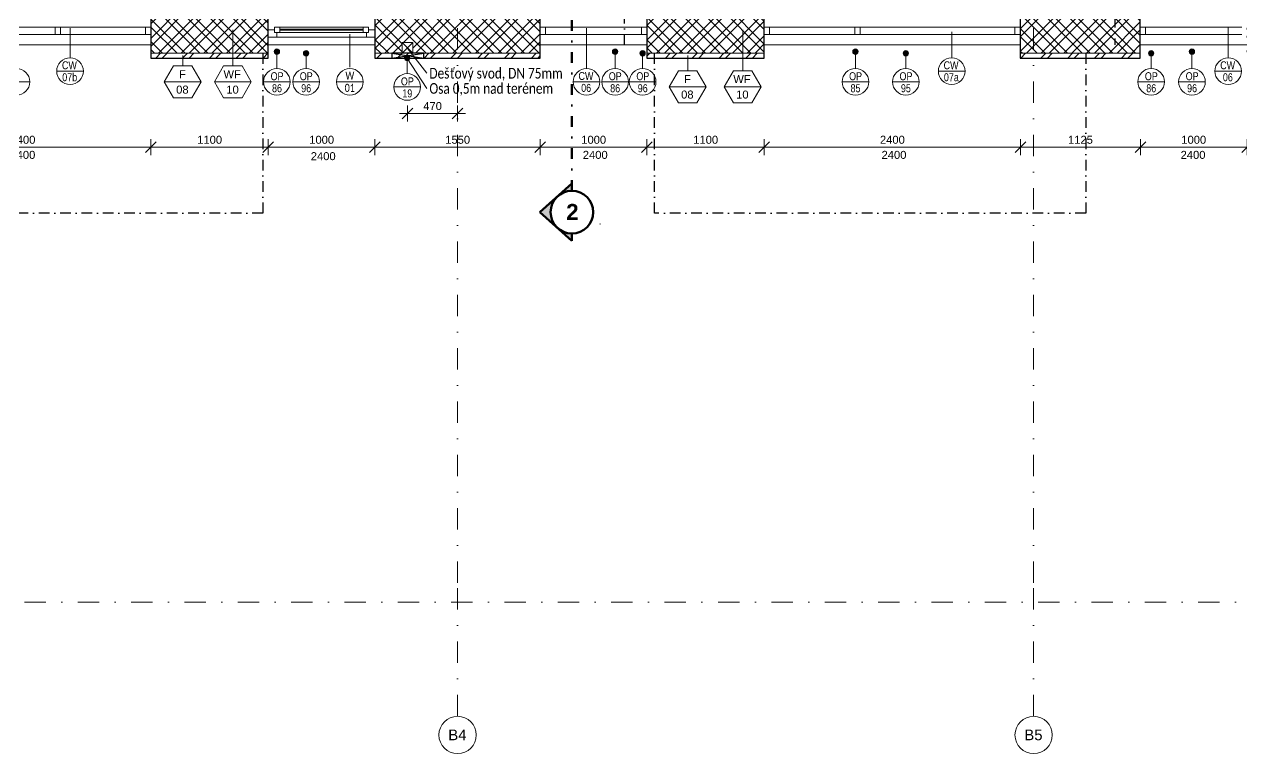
# Model space of a CAD drawing. Header units: millimetres. Extents: x -8633 to 38101, y -2985 to 57546.
# Drawn here: x 3109 to 14521, y 37046 to 43884 of the extents above; entities that cross this region are included whole.
import ezdxf

# ---------------------------------------------------------------- set-up
doc = ezdxf.new("R2010")
doc.units = ezdxf.units.MM
for name, pattern in [('HA_DashDot_10mm-S3mm', [500, 200, -150, 0, -150]), ('HA_DashDot_4mm-S1mm', [200, 100, -50, 0, -50]), ('HA_DashDot_6mm-S2mm', [300, 100, -100, 0, -100])]:
    doc.linetypes.add(name, pattern=pattern)
for name, color, linetype, lineweight in [('A-____-____-DIMS', 9, 'Continuous', 5), ('A-____-____-DIMS-50', 9, 'Continuous', 5), ('A-DETL-____-OTLN', 9, 'Continuous', 25), ('A-FLOR-____-OTLN', 9, 'Continuous', 9), ('A-FLOR-____-OVHD', 9, 'HA_DashDot_4mm-S1mm', 25), ('A-GENM-____-IDEN', 9, 'Continuous', 9), ('A-GLAZ-____-IDEN', 9, 'Continuous', 9), ('A-GLAZ-____-MCUT', 9, 'Continuous', 5), ('A-GLAZ-____-OTLN', 9, 'Continuous', 5), ('A-GLAZ-CURT-MCUT', 9, 'Continuous', 5), ('A-GLAZ-CURT-OTLN', 9, 'Continuous', 5), ('A-GLAZ-CWMG-MCUT', 9, 'Continuous', 5), ('A-GLAZ-CWMG-OTLN', 9, 'Continuous', 5), ('A-WALL-____-IDEN', 9, 'Continuous', 9), ('A-WALL-____-MCUT', 9, 'Continuous', 25), ('A-WALL-____-PATT', 9, 'Continuous', 25), ('G-____-____-SYMB', 9, 'HA_DashDot_4mm-S1mm', 9), ('G-____-____-TEXT', 9, 'Continuous', 5), ('M-HVAC-DUCT-OTLN', 9, 'Continuous', 9), ('S-GRID-____-IDEN', 9, 'Continuous', 9), ('S-GRID-____-OTLN', 9, 'Continuous', 5)]:
    doc.layers.add(name, color=color, linetype=linetype, lineweight=lineweight)
doc.styles.add('Arial', font='arial.ttf', dxfattribs={"height": 100})
doc.styles.add('Arial_1', font='arial.ttf', dxfattribs={"height": 75})
doc.styles.add('Arial_2', font='arial.ttf', dxfattribs={"width": 0.8, "height": 75})
doc.styles.add('Arial_3', font='arial.ttf', dxfattribs={"height": 50})
doc.styles.add('Arial_B_1', font='arialbd.ttf', dxfattribs={"height": 150})
doc.styles.add('Calibri', font='calibri.ttf', dxfattribs={"width": 0.8, "height": 75})
doc.styles.add('Calibri_1', font='calibri.ttf', dxfattribs={"width": 0.8, "height": 100})
doc.dimstyles.new('Inner_Dimensions', dxfattribs={"dimscale": 304.8, "dimtxt": 76.519455, "dimasz": 0.328084, "dimexe": 0.246063, "dimexo": 0.0625, "dimgap": 0.032808, "dimtad": 1, "dimdec": 0, "dimzin": 0, "dimdsep": 46, "dimtxsty": 'Arial_1', "dimblk1": 'OBLIQUE', "dimblk2": 'OBLIQUE', "dimsah": 1, "dimcen": 0.09, "dimdle": 0.246063, "dimazin": 0, "dimtfac": 1, "dimtdec": 4, "dimtix": 1, "dimtmove": 0, "dimatfit": 3, "dimfxl": 0.246063, "dimfxlon": 1, "dimtvp": 1, "dimtolj": 1, "dimtzin": 0, "dimlwd": 9, "dimlwe": 9, "dimarcsym": 2})

# ---------------------------------------------------------------- blocks, each defined once
blk = doc.blocks.new('HA_WD_SinglePanel - 1000x2400-1670805-DPS_1NP - B')
at = {"layer": 'A-GLAZ-____-MCUT'}
for p, q in [((-420, 70), (-500, 70)), ((-500, 0), (-440, 0)), ((-440, -25), (-440, 25)), ((-440, 25), (-390, 25)), ((-420, 25), (-420, 70)), ((-390, 25), (-390, -25)), ((390, 5), (-390, 5)), ((390, -25), (390, 25)), ((390, 25), (440, 25)), ((500, 70), (420, 70)), ((420, 70), (420, 25)), ((440, 25), (440, -25)), ((440, 0), (500, 0)), ((-390, -25), (-440, -25)), ((390, -5), (-390, -5)), ((440, -25), (390, -25))]:
    blk.add_line(p, q, dxfattribs=at)
at = {"layer": 'A-GLAZ-____-OTLN'}
for p, q in [((440, 25), (-440, 25)), ((-440, -25), (-440, 25)), ((420, 70), (-420, 70)), ((390, 25), (-390, 25)), ((440, 25), (440, -25)), ((-440, -25), (440, -25)), ((390, -25), (-390, -25))]:
    blk.add_line(p, q, dxfattribs=at)
blk = doc.blocks.new('Obdélníková příčel - 50x70mm EXT-1516296-DPS_1NP - B')
at = {"layer": 'A-GLAZ-CWMG-MCUT'}
for p, q in [((-50, 0), (0, 0)), ((-50, -70), (-50, 0)), ((0, 0), (0, -70)), ((0, -70), (-50, -70))]:
    blk.add_line(p, q, dxfattribs=at)
blk = doc.blocks.new('Obdélníková příčel - 50x70mm EXT-1516068-DPS_1NP - B')
at = {"layer": 'A-GLAZ-CWMG-OTLN'}
for p, q in [((-5929, 43858), (-5029, 43858)), ((-5929, 43788), (-5029, 43788))]:
    blk.add_line(p, q, dxfattribs=at)
blk = doc.blocks.new('Obdélníková příčel - 50x70mm EXT-1516295-DPS_1NP - B')
at = {"layer": 'A-GLAZ-CWMG-MCUT'}
for p, q in [((-25, 0), (25, 0)), ((-25, -70), (-25, 0)), ((25, 0), (25, -70)), ((25, -70), (-25, -70))]:
    blk.add_line(p, q, dxfattribs=at)
blk = doc.blocks.new('Systémový panel - Sklo-1518815-DPS_1NP - B')
at = {"layer": 'A-GLAZ-CURT-MCUT'}
for p, q in [((727, 0), (-727, 0)), ((-727, 0), (-727, -70)), ((727, -70), (727, 0)), ((-727, -70), (727, -70))]:
    blk.add_line(p, q, dxfattribs=at)
blk = doc.blocks.new('Obdélníková příčel - 50x70mm EXT-1518045-DPS_1NP - B')
at = {"layer": 'A-GLAZ-CWMG-MCUT'}
for p, q in [((-50, 70), (0, 70)), ((-50, 0), (-50, 70)), ((0, 0), (-50, 0)), ((0, 70), (0, 0))]:
    blk.add_line(p, q, dxfattribs=at)
blk = doc.blocks.new('Obdélníková příčel - 50x70mm EXT-1944707-DPS_1NP - B')
at = {"layer": 'A-GLAZ-CWMG-OTLN'}
for p, q in [((4246, 43858), (3450, 43858)), ((4246, 43788), (3450, 43788))]:
    blk.add_line(p, q, dxfattribs=at)
blk = doc.blocks.new('Obdélníková příčel - 50x70mm EXT-1518048-DPS_1NP - B')
at = {"layer": 'A-GLAZ-CWMG-MCUT'}
for p, q in [((-25, 70), (25, 70)), ((-25, 0), (-25, 70)), ((25, 0), (-25, 0)), ((25, 70), (25, 0))]:
    blk.add_line(p, q, dxfattribs=at)
blk = doc.blocks.new('Systémový panel - Sklo-1518049-DPS_1NP - B')
at = {"layer": 'A-GLAZ-CURT-MCUT'}
for p, q in [((725, 70), (-725, 70)), ((-725, 70), (-725, 0)), ((-725, 0), (725, 0)), ((725, 0), (725, 70))]:
    blk.add_line(p, q, dxfattribs=at)
blk = doc.blocks.new('Obdélníková příčel - 50x70mm EXT-1518050-DPS_1NP - B')
at = {"layer": 'A-GLAZ-CWMG-MCUT'}
for p, q in [((0, 0), (-50, 0)), ((-50, 0), (-50, -70)), ((0, -70), (0, 0)), ((-50, -70), (0, -70))]:
    blk.add_line(p, q, dxfattribs=at)
blk = doc.blocks.new('Obdélníková příčel - 50x70mm EXT-1944710-DPS_1NP - B')
at = {"layer": 'A-GLAZ-CWMG-OTLN'}
for p, q in [((-2454, 43858), (-1654, 43858)), ((-2454, 43788), (-1654, 43788))]:
    blk.add_line(p, q, dxfattribs=at)
blk = doc.blocks.new('Grid - Radius 3_5mm-353793-DPS_1NP - B')
at = {"layer": 'S-GRID-____-IDEN'}
blk.add_circle((0, 0), 3.5, dxfattribs=at)
blk = doc.blocks.new('DIMBLOCK44-DPS_1NP - B')
at = {"layer": 'A-____-____-DIMS-50', "lineweight": 9}
for p, q in [((1896, 42807), (1896, 42657)), ((1896, 42732), (1896, 42807)), ((4296, 42807), (4296, 42657)), ((4296, 42732), (4296, 42807)), ((1896, 42732), (1846, 42682)), ((1896, 42732), (1946, 42782)), ((1896, 42732), (4296, 42732)), ((4296, 42732), (4246, 42682)), ((4296, 42732), (4346, 42782))]:
    blk.add_line(p, q, dxfattribs=at)
at = {"layer": 'A-____-____-DIMS-50', "color": 0, "lineweight": 9, "insert": (2980, 42839), "char_height": 75, "width": 276.88, "attachment_point": 1, "line_spacing_factor": 0.941778, "style": 'Arial_1'}
blk.add_mtext('2400', dxfattribs=at)
blk = doc.blocks.new('_Oblique')
at = {"color": 0, "linetype": 'ByBlock', "lineweight": -2}
blk.add_line((-0.5, -0.5), (0.5, 0.5), dxfattribs=at)
blk = doc.blocks.new('DIMBLOCK45-DPS_1NP - B')
at = {"layer": 'A-____-____-DIMS-50', "lineweight": 9}
for p, q in [((4296, 42807), (4296, 42657)), ((4296, 42732), (4296, 42807)), ((5396, 42807), (5396, 42657)), ((5396, 42732), (5396, 42807)), ((4296, 42732), (4246, 42682)), ((4296, 42732), (4346, 42782)), ((4296, 42732), (5396, 42732)), ((5396, 42732), (5346, 42682)), ((5396, 42732), (5446, 42782))]:
    blk.add_line(p, q, dxfattribs=at)
at = {"layer": 'A-____-____-DIMS-50', "color": 0, "lineweight": 9, "insert": (4730, 42839), "char_height": 75, "width": 276.88, "attachment_point": 1, "line_spacing_factor": 0.941778, "style": 'Arial_1'}
blk.add_mtext('1100', dxfattribs=at)
blk = doc.blocks.new('DIMBLOCK46-DPS_1NP - B')
at = {"layer": 'A-____-____-DIMS-50', "lineweight": 9}
for p, q in [((5396, 42807), (5396, 42657)), ((5396, 42732), (5396, 42807)), ((6396, 42807), (6396, 42657)), ((6396, 42732), (6396, 42807)), ((5396, 42732), (5346, 42682)), ((5396, 42732), (5446, 42782)), ((5396, 42732), (6396, 42732)), ((6396, 42732), (6346, 42682)), ((6396, 42732), (6446, 42782))]:
    blk.add_line(p, q, dxfattribs=at)
at = {"layer": 'A-____-____-DIMS-50', "color": 0, "lineweight": 9, "insert": (5780, 42839), "char_height": 75, "width": 276.88, "attachment_point": 1, "line_spacing_factor": 0.941778, "style": 'Arial_1'}
blk.add_mtext('1000', dxfattribs=at)
blk = doc.blocks.new('DIMBLOCK47-DPS_1NP - B')
at = {"layer": 'A-____-____-DIMS-50', "lineweight": 9}
for p, q in [((6396, 42807), (6396, 42657)), ((6396, 42732), (6396, 42807)), ((7946, 42807), (7946, 42657)), ((7946, 42732), (7946, 42807)), ((6396, 42732), (6346, 42682)), ((6396, 42732), (6446, 42782)), ((6396, 42732), (7946, 42732)), ((7946, 42732), (7896, 42682)), ((7946, 42732), (7996, 42782))]:
    blk.add_line(p, q, dxfattribs=at)
at = {"layer": 'A-____-____-DIMS-50', "color": 0, "lineweight": 9, "insert": (7055, 42839), "char_height": 75, "width": 276.88, "attachment_point": 1, "line_spacing_factor": 0.941778, "style": 'Arial_1'}
blk.add_mtext('1550', dxfattribs=at)
blk = doc.blocks.new('DIMBLOCK48-DPS_1NP - B')
at = {"layer": 'A-____-____-DIMS-50', "lineweight": 9}
for p, q in [((7946, 42807), (7946, 42657)), ((7946, 42732), (7946, 42807)), ((8946, 42807), (8946, 42657)), ((8946, 42732), (8946, 42807)), ((7946, 42732), (7896, 42682)), ((7946, 42732), (7996, 42782)), ((7946, 42732), (8946, 42732)), ((8946, 42732), (8896, 42682)), ((8946, 42732), (8996, 42782))]:
    blk.add_line(p, q, dxfattribs=at)
at = {"layer": 'A-____-____-DIMS-50', "color": 0, "lineweight": 9, "insert": (8330, 42839), "char_height": 75, "width": 276.88, "attachment_point": 1, "line_spacing_factor": 0.941778, "style": 'Arial_1'}
blk.add_mtext('1000', dxfattribs=at)
blk = doc.blocks.new('DIMBLOCK49-DPS_1NP - B')
at = {"layer": 'A-____-____-DIMS-50', "lineweight": 9}
for p, q in [((8946, 42807), (8946, 42657)), ((8946, 42732), (8946, 42807)), ((10046, 42807), (10046, 42657)), ((10046, 42732), (10046, 42807)), ((8946, 42732), (8896, 42682)), ((8946, 42732), (8996, 42782)), ((8946, 42732), (10046, 42732)), ((10046, 42732), (9996, 42682)), ((10046, 42732), (10096, 42782))]:
    blk.add_line(p, q, dxfattribs=at)
at = {"layer": 'A-____-____-DIMS-50', "color": 0, "lineweight": 9, "insert": (9380, 42839), "char_height": 75, "width": 276.88, "attachment_point": 1, "line_spacing_factor": 0.941778, "style": 'Arial_1'}
blk.add_mtext('1100', dxfattribs=at)
blk = doc.blocks.new('DIMBLOCK50-DPS_1NP - B')
at = {"layer": 'A-____-____-DIMS-50', "lineweight": 9}
for p, q in [((10046, 42807), (10046, 42657)), ((10046, 42732), (10046, 42807)), ((12446, 42807), (12446, 42657)), ((12446, 42732), (12446, 42807)), ((10046, 42732), (9996, 42682)), ((10046, 42732), (10096, 42782)), ((10046, 42732), (12446, 42732)), ((12446, 42732), (12396, 42682)), ((12446, 42732), (12496, 42782))]:
    blk.add_line(p, q, dxfattribs=at)
at = {"layer": 'A-____-____-DIMS-50', "color": 0, "lineweight": 9, "insert": (11130, 42839), "char_height": 75, "width": 276.88, "attachment_point": 1, "line_spacing_factor": 0.941778, "style": 'Arial_1'}
blk.add_mtext('2400', dxfattribs=at)
blk = doc.blocks.new('DIMBLOCK51-DPS_1NP - B')
at = {"layer": 'A-____-____-DIMS-50', "lineweight": 9}
for p, q in [((12446, 42807), (12446, 42657)), ((12446, 42732), (12446, 42807)), ((13571, 42807), (13571, 42657)), ((13571, 42732), (13571, 42807)), ((12446, 42732), (12396, 42682)), ((12446, 42732), (12496, 42782)), ((12446, 42732), (13571, 42732)), ((13571, 42732), (13521, 42682)), ((13571, 42732), (13621, 42782))]:
    blk.add_line(p, q, dxfattribs=at)
at = {"layer": 'A-____-____-DIMS-50', "color": 0, "lineweight": 9, "insert": (12893, 42839), "char_height": 75, "width": 276.88, "attachment_point": 1, "line_spacing_factor": 0.941778, "style": 'Arial_1'}
blk.add_mtext('1125', dxfattribs=at)
blk = doc.blocks.new('DIMBLOCK52-DPS_1NP - B')
at = {"layer": 'A-____-____-DIMS-50', "lineweight": 9}
for p, q in [((13571, 42807), (13571, 42657)), ((13571, 42732), (13571, 42807)), ((14571, 42807), (14571, 42657)), ((14571, 42732), (14571, 42807)), ((13571, 42732), (13521, 42682)), ((13571, 42732), (13621, 42782)), ((13571, 42732), (14571, 42732)), ((14571, 42732), (14521, 42682)), ((14571, 42732), (14621, 42782))]:
    blk.add_line(p, q, dxfattribs=at)
at = {"layer": 'A-____-____-DIMS-50', "color": 0, "lineweight": 9, "insert": (13955, 42839), "char_height": 75, "width": 276.88, "attachment_point": 1, "line_spacing_factor": 0.941778, "style": 'Arial_1'}
blk.add_mtext('1000', dxfattribs=at)
blk = doc.blocks.new('HA_TAG_GM_Products - Generic-588599-DPS_1NP - B')
at = {"layer": 'A-GENM-____-IDEN'}
blk.add_line((-2.5, 0), (2.5, 0), dxfattribs=at)
blk.add_circle((0, 0), 2.5, dxfattribs=at)
blk = doc.blocks.new('Section - With Sheet Number-366786-DPS_1NP - B')
at = {"layer": 'G-____-____-SYMB', "linetype": 'Continuous', "lineweight": 5}
h = blk.add_hatch(color=256, dxfattribs=at)
edge = h.paths.add_edge_path()
edge.add_line((1.37, 0), (0, 0))
edge.add_arc((-4, 0), 4, 0, 180)
edge.add_line((-8, 0), (-9.37, 0))
edge.add_line((-9.37, 0), (-4, 6))
edge.add_line((-4, 6), (1.37, 0))
at = {"layer": 'G-____-____-SYMB', "linetype": 'Continuous', "lineweight": 100}
for p, q in [((-4, 6), (-9.37, 0)), ((1.37, 0), (-4, 6)), ((-9.37, 0), (-8, 0)), ((0, 0), (1.37, 0))]:
    blk.add_line(p, q, dxfattribs=at)
blk.add_circle((-4, 0), 4, dxfattribs=at)
blk.add_arc((-4, 0), 4, 0, 180, dxfattribs=at)
blk = doc.blocks.new('HA_TAG_cWA - Default-922888-DPS_1NP - B')
at = {"layer": 'A-WALL-____-IDEN'}
blk.add_line((-2.5, 0), (2.5, 0), dxfattribs=at)
blk.add_circle((0, 0), 2.5, dxfattribs=at)
blk = doc.blocks.new('HA_TAG_WD - Type Mark-1536199-DPS_1NP - B')
at = {"layer": 'A-GLAZ-____-IDEN'}
blk.add_line((-2.5, 0), (2.5, 0), dxfattribs=at)
blk.add_circle((0, 0), 2.5, dxfattribs=at)
blk = doc.blocks.new('DIMBLOCK242-DPS_1NP - B')
at = {"layer": 'A-____-____-DIMS-50', "lineweight": 9}
for p, q in [((6626, 43047), (7246, 43047)), ((6701, 43047), (6651, 42997)), ((6701, 43122), (6701, 42972)), ((6701, 43047), (6701, 43122)), ((6701, 43047), (6751, 43097)), ((7171, 43047), (7121, 42997)), ((7171, 43122), (7171, 42972)), ((7171, 43047), (7171, 43122)), ((7171, 43047), (7221, 43097))]:
    blk.add_line(p, q, dxfattribs=at)
at = {"layer": 'A-____-____-DIMS-50', "color": 0, "lineweight": 9, "insert": (6849, 43155), "char_height": 75, "width": 207.66, "attachment_point": 1, "line_spacing_factor": 0.941778, "style": 'Arial_1'}
blk.add_mtext('470', dxfattribs=at)
blk = doc.blocks.new('HA_TAG_WA_Partitions - Group _ Type Mark-556634-DPS_1NP - B')
at = {"layer": 'A-WALL-____-IDEN'}
for p, q in [((-1.73, 3), (-3.46, 0)), ((1.73, 3), (-1.73, 3)), ((3.46, 0), (1.73, 3)), ((-3.46, 0), (3.46, 0)), ((-3.46, 0), (-1.73, -3)), ((1.73, -3), (3.46, 0)), ((-1.73, -3), (1.73, -3))]:
    blk.add_line(p, q, dxfattribs=at)

msp = doc.modelspace()

# ---------------------------------------------------------------- hatches: boundary and pattern name
at = {"layer": 'A-GENM-____-IDEN'}
h = msp.add_hatch(color=256, dxfattribs=at)
edge = h.paths.add_edge_path()
edge.add_arc((5477, 43627.4), 25, 0, 360)
h = msp.add_hatch(color=256, dxfattribs=at)
edge = h.paths.add_edge_path()
edge.add_arc((5750.4, 43612.4), 25, 0, 360)
h = msp.add_hatch(color=256, dxfattribs=at)
edge = h.paths.add_edge_path()
edge.add_arc((6698.3, 43568.9), 25, 0, 360)
h = msp.add_hatch(color=256, dxfattribs=at)
edge = h.paths.add_edge_path()
edge.add_arc((8647, 43627.4), 25, 0, 360)
h = msp.add_hatch(color=256, dxfattribs=at)
edge = h.paths.add_edge_path()
edge.add_arc((8905.4, 43612.4), 25, 0, 360)
h = msp.add_hatch(color=256, dxfattribs=at)
edge = h.paths.add_edge_path()
edge.add_arc((10900, 43627.4), 25, 0, 360)
h = msp.add_hatch(color=256, dxfattribs=at)
edge = h.paths.add_edge_path()
edge.add_arc((11372.3, 43612.4), 25, 0, 360)
h = msp.add_hatch(color=256, dxfattribs=at)
edge = h.paths.add_edge_path()
edge.add_arc((13672.3, 43612.4), 25, 0, 360)
h = msp.add_hatch(color=256, dxfattribs=at)
edge = h.paths.add_edge_path()
edge.add_arc((14055, 43627.4), 25, 0, 360)
at = {"layer": 'A-WALL-____-PATT', "lineweight": 5}
h = msp.add_hatch(dxfattribs=at)
h.set_pattern_fill('FP_1', color=256, style=0, pattern_type=2)
h.set_pattern_definition([(45, (0, 0), (-106.066, 106.066), []), (45, (75, 0), (-106.066, 106.066), []), (315, (0, 0), (106.066, 106.066), []), (315, (75, 0), (106.066, 106.066), [])])
h.paths.add_polyline_path([(20720.7, 43612.7), (20720.7, 44052.7), (18845.7, 44052.7), (18845.7, 43612.7), (19075.7, 43612.7), (19075.7, 43711.8), (19175.7, 43711.8), (19175.7, 43612.7)])
h.paths.add_polyline_path([(16445.7, 43612.7), (16445.7, 44052.7), (14570.7, 44052.7), (14570.7, 43612.7), (14855.7, 43612.7), (14855.7, 43711.8), (14955.7, 43711.8), (14955.7, 43612.7)])
h.paths.add_polyline_path([(12445.7, 43612.7), (13570.7, 43612.7), (13570.7, 44052.7), (12445.7, 44052.7)])
h.paths.add_polyline_path([(10045.7, 43612.7), (10045.7, 44052.7), (8945.7, 44052.7), (8945.7, 43612.7)])
h.paths.add_polyline_path([(7945.7, 43612.7), (7945.7, 44052.7), (6395.7, 44052.7), (6395.7, 43612.7), (6650.7, 43612.7), (6650.7, 43711.8), (6750.7, 43711.8), (6750.7, 43612.7)])
h.paths.add_polyline_path([(5395.7, 43612.7), (5395.7, 44052.7), (4295.7, 44052.7), (4295.7, 43612.7)])
h.paths.add_polyline_path([(1895.7, 43612.7), (1895.7, 44052.7), (-104.3, 44052.7), (-104.3, 43612.7), (390.7, 43612.7), (390.7, 43708.8), (490.7, 43708.8), (490.7, 43612.7)])
h.paths.add_polyline_path([(-2504.3, 43612.7), (-2504.3, 44052.7), (-4979.3, 44052.7), (-4979.3, 43612.7), (-4724.3, 43612.7), (-4724.3, 43711.8), (-4624.3, 43711.3), (-4624.3, 43612.7), (-4147.4, 43612.7)])
h.paths.add_polyline_path([(-5979.3, 43612.7), (-5979.3, 44052.7), (-6819.3, 44052.7), (-6819.3, 43612.7)])
h = msp.add_hatch(dxfattribs=at)
h.set_pattern_fill('FP_3', color=256, style=0, pattern_type=2)
h.set_pattern_definition([(45, (0, 0), (-125.7236, 125.7236), []), (45, (0, 190.5), (-125.7236, 125.7236), [])])
h.paths.add_polyline_path([(21160.7, 43567.7), (21160.7, 43612.7), (19175.7, 43612.7), (19175.7, 43611.8), (19075.7, 43611.8), (19075.7, 43612.7), (18845.7, 43612.7), (18845.7, 43567.7), (19175.7, 43567.7)])
h.paths.add_polyline_path([(16445.7, 43567.7), (16445.7, 43612.7), (14955.7, 43612.7), (14955.7, 43611.8), (14855.7, 43611.8), (14855.7, 43612.7), (14570.7, 43612.7), (14570.7, 43567.7), (14955.7, 43567.7)])
h.paths.add_polyline_path([(13570.7, 43567.7), (13570.7, 43612.7), (12445.7, 43612.7), (12445.7, 43567.7)])
h.paths.add_polyline_path([(10045.7, 43567.7), (10045.7, 43612.7), (8945.7, 43612.7), (8945.7, 43567.7)])
h.paths.add_polyline_path([(6395.7, 43567.7), (7945.7, 43567.7), (7945.7, 43612.7), (6750.7, 43612.7), (6750.7, 43611.8), (6650.7, 43611.8), (6650.7, 43612.7), (6395.7, 43612.7)])
h.paths.add_polyline_path([(5395.7, 43567.7), (5395.7, 43612.7), (4295.7, 43612.7), (4295.7, 43567.7)])
h.paths.add_polyline_path([(1895.7, 43567.7), (1895.7, 43612.7), (490.7, 43612.7), (490.7, 43608.8), (390.7, 43608.8), (390.7, 43612.7), (-104.3, 43612.7), (-104.3, 43567.7), (490.7, 43567.7)])
h.paths.add_polyline_path([(-2504.3, 43567.7), (-2504.3, 43612.7), (-4624.3, 43612.7), (-4624.3, 43611.8), (-4724.3, 43611.8), (-4724.3, 43612.7), (-4979.3, 43612.7), (-4979.3, 43567.7), (-4147.4, 43567.7)])
h.paths.add_polyline_path([(-6819.3, 43567.7), (-5979.3, 43567.7), (-5979.3, 43612.7), (-6819.3, 43612.7)])

# ---------------------------------------------------------------- linework, layer by layer
at = {"layer": 'A-DETL-____-OTLN'}
for p, q in [((6854.1, 43612.7), (6554.1, 43612.7)), ((6554.1, 43612.7), (6554.1, 43567.7)), ((6554.1, 43567.7), (6854.1, 43612.7)), ((6554.1, 43612.7), (6854.1, 43567.7)), ((6854.1, 43567.7), (6854.1, 43612.7)), ((6554.1, 43567.7), (6854.1, 43567.7))]:
    msp.add_line(p, q, dxfattribs=at)
at = {"layer": 'A-FLOR-____-OTLN'}
for p, q in [((1895.7, 43692.7), (4295.7, 43692.7)), ((5395.7, 43692.7), (6395.7, 43692.7)), ((7945.7, 43692.7), (8945.7, 43692.7)), ((10045.7, 43692.7), (12445.7, 43692.7)), ((13570.7, 43692.7), (14570.7, 43692.7))]:
    msp.add_line(p, q, dxfattribs=at)
at = {"layer": 'A-FLOR-____-OVHD'}
for p, q in [((8735.7, 43692.7), (8735.7, 44552.7)), ((13330.7, 44552.7), (13330.7, 43692.7)), ((5346, 43612.7), (5346, 42112.7)), ((9015.7, 42112.7), (9015.7, 43612.7)), ((13060.7, 43612.7), (13060.7, 42112.7)), ((5346, 42112.7), (1360.7, 42112.7)), ((13060.7, 42112.7), (9015.7, 42112.7))]:
    msp.add_line(p, q, dxfattribs=at)
at = {"layer": 'A-GENM-____-IDEN'}
for p, q in [((5477, 43627.4), (5477, 43469.6)), ((5750.4, 43612.4), (5750.4, 43469.6)), ((8647, 43627.4), (8647, 43469.6)), ((8905.4, 43612.4), (8905.4, 43469.6)), ((10900, 43627.4), (10900, 43469.6)), ((11372.3, 43612.4), (11372.3, 43469.6)), ((13672.3, 43612.4), (13672.3, 43469.6)), ((14055, 43627.4), (14055, 43469.6)), ((6698.3, 43568.9), (6698.3, 43421.2))]:
    msp.add_line(p, q, dxfattribs=at)
for centre in [(5477, 43627.4), (5750.4, 43612.4), (6698.3, 43568.9), (8647, 43627.4), (8905.4, 43612.4), (10900, 43627.4), (11372.3, 43612.4), (13672.3, 43612.4), (14055, 43627.4)]:
    msp.add_circle(centre, 25, dxfattribs=at)
at = {"layer": 'A-GLAZ-____-IDEN'}
msp.add_line((6160.9, 43791.4), (6160.9, 43480.7), dxfattribs=at)
at = {"layer": 'A-WALL-____-IDEN'}
for p, q in [((3537.7, 43847.3), (3537.7, 43569.6)), ((5064.1, 43832.7), (5064.1, 43494.6)), ((8379.6, 43847.3), (8379.6, 43469.6)), ((9843.3, 43832.7), (9843.3, 43448.4)), ((14395.1, 43849.6), (14395.1, 43569.6)), ((11802.4, 43812.1), (11802.4, 43569.6)), ((4594.1, 43590.2), (4594.1, 43494.6)), ((9327.7, 43590.2), (9327.7, 43448.4))]:
    msp.add_line(p, q, dxfattribs=at)
at = {"layer": 'A-WALL-____-MCUT'}
for p, q in [((4295.7, 44052.7), (4295.7, 43567.7)), ((5395.7, 43567.7), (5395.7, 44052.7)), ((6395.7, 44052.7), (6395.7, 43567.7)), ((7945.7, 43567.7), (7945.7, 44052.7)), ((8945.7, 44052.7), (8945.7, 43567.7)), ((10045.7, 43567.7), (10045.7, 44052.7)), ((12445.7, 44052.7), (12445.7, 43567.7)), ((13570.7, 43567.7), (13570.7, 44052.7)), ((4295.7, 43567.7), (5395.7, 43567.7)), ((6395.7, 43567.7), (7945.7, 43567.7)), ((8945.7, 43567.7), (10045.7, 43567.7)), ((12445.7, 43567.7), (13570.7, 43567.7))]:
    msp.add_line(p, q, dxfattribs=at)
at = {"layer": 'A-WALL-____-MCUT', "lineweight": 9}
for p, q in [((4295.7, 43612.7), (5395.7, 43612.7)), ((6395.7, 43612.7), (6650.7, 43612.7)), ((6750.7, 43612.7), (7945.7, 43612.7)), ((8945.7, 43612.7), (10045.7, 43612.7)), ((12445.7, 43612.7), (13570.7, 43612.7))]:
    msp.add_line(p, q, dxfattribs=at)
at = {"layer": 'G-____-____-SYMB', "linetype": 'HA_DashDot_6mm-S2mm', "lineweight": 100}
msp.add_line((8242.7, 42322.8), (8242.7, 44174.4), dxfattribs=at)
at = {"layer": 'G-____-____-TEXT', "color": 250, "lineweight": 9}
for p, q in [((6696.3, 43665.4), (6881.4, 43425.1)), ((6696.3, 43570.8), (6881.4, 43282.8))]:
    msp.add_line(p, q, dxfattribs=at)
at = {"layer": 'M-HVAC-DUCT-OTLN', "lineweight": 5}
for p, q in [((6750.7, 43611.8), (6650.7, 43711.8)), ((6750.7, 43711.8), (6650.7, 43611.8)), ((6650.7, 43711.8), (6750.7, 43711.8)), ((6650.7, 43611.8), (6650.7, 43711.8)), ((6750.7, 43711.8), (6750.7, 43611.8)), ((6750.7, 43611.8), (6650.7, 43611.8))]:
    msp.add_line(p, q, dxfattribs=at)
at = {"layer": 'S-GRID-____-OTLN', "linetype": 'HA_DashDot_10mm-S3mm', "lineweight": 9}
for p, q in [((7170.7, 38646.2), (7170.7, 55921.8)), ((12570.7, 38646.2), (12570.7, 55921.8)), ((7170.7, 37396.2), (7170.7, 38646.2)), ((12570.7, 37396.2), (12570.7, 38646.2)), ((-6891.4, 38467.7), (21515.9, 38467.7))]:
    msp.add_line(p, q, dxfattribs=at)

# ---------------------------------------------------------------- block references
at = {"layer": 'A-GENM-____-IDEN', "xscale": 49.99999999999998, "yscale": 49.99999999999998, "zscale": 49.99999999999998}
for p in [(3035.4, 43344.6), (5477, 43344.6), (5750.4, 43344.6), (6698.3, 43296.2), (8647, 43344.6), (8905.4, 43344.6), (10900, 43344.6), (11372.3, 43344.6), (13672.3, 43344.6), (14055, 43344.6)]:
    msp.add_blockref('HA_TAG_GM_Products - Generic-588599-DPS_1NP - B', p, dxfattribs=at)
at = {"layer": 'A-GLAZ-____-IDEN', "xscale": 49.99999999999998, "yscale": 49.99999999999998, "zscale": 49.99999999999998}
msp.add_blockref('HA_TAG_WD - Type Mark-1536199-DPS_1NP - B', (6160.9, 43344.6), dxfattribs=at)
at = {"layer": 'A-GLAZ-____-OTLN', "rotation": 180}
msp.add_blockref('HA_WD_SinglePanel - 1000x2400-1670805-DPS_1NP - B', (5895.7, 43832.7), dxfattribs=at)
at = {"layer": 'A-GLAZ-CURT-OTLN'}
msp.add_blockref('Systémový panel - Sklo-1518815-DPS_1NP - B', (2672.6, 43857.7), dxfattribs=at)
at = {"layer": 'A-GLAZ-CURT-OTLN', "rotation": 180}
msp.add_blockref('Systémový panel - Sklo-1518049-DPS_1NP - B', (11670.7, 43857.7), dxfattribs=at)
at = {"layer": 'A-GLAZ-CWMG-OTLN', "extrusion": (0, 0, -1), "rotation": 180}
for name, p in [('Obdélníková příčel - 50x70mm EXT-1518048-DPS_1NP - B', (-3424.5, 43857.7)), ('Obdélníková příčel - 50x70mm EXT-1518045-DPS_1NP - B', (-4295.7, 43857.7))]:
    msp.add_blockref(name, p, dxfattribs=at)
at = {"layer": 'A-GLAZ-CWMG-OTLN'}
for name, p in [('Obdélníková příčel - 50x70mm EXT-1944707-DPS_1NP - B', (0, 0)), ('Obdélníková příčel - 50x70mm EXT-1516068-DPS_1NP - B', (13925, 0)), ('Obdélníková příčel - 50x70mm EXT-1944710-DPS_1NP - B', (12550, 0)), ('Obdélníková příčel - 50x70mm EXT-1518050-DPS_1NP - B', (12445.7, 43857.7)), ('Obdélníková příčel - 50x70mm EXT-1516068-DPS_1NP - B', (19550, 0))]:
    msp.add_blockref(name, p, dxfattribs=at)
at = {"layer": 'A-GLAZ-CWMG-OTLN', "extrusion": (0, 0, -1)}
for name, p in [('Obdélníková příčel - 50x70mm EXT-1516296-DPS_1NP - B', (-7945.7, 43857.7)), ('Obdélníková příčel - 50x70mm EXT-1516295-DPS_1NP - B', (-8920.7, 43857.7)), ('Obdélníková příčel - 50x70mm EXT-1516296-DPS_1NP - B', (-10045.7, 43857.7)), ('Obdélníková příčel - 50x70mm EXT-1516295-DPS_1NP - B', (-10920.7, 43857.7)), ('Obdélníková příčel - 50x70mm EXT-1516296-DPS_1NP - B', (-13570.7, 43857.7))]:
    msp.add_blockref(name, p, dxfattribs=at)
at = {"layer": 'A-WALL-____-IDEN', "xscale": 49.99999999999998, "yscale": 49.99999999999998, "zscale": 49.99999999999998}
for name, p in [('HA_TAG_cWA - Default-922888-DPS_1NP - B', (3537.7, 43444.6)), ('HA_TAG_WA_Partitions - Group _ Type Mark-556634-DPS_1NP - B', (4594.1, 43344.6)), ('HA_TAG_WA_Partitions - Group _ Type Mark-556634-DPS_1NP - B', (5064.1, 43344.6)), ('HA_TAG_cWA - Default-922888-DPS_1NP - B', (11802.4, 43444.6)), ('HA_TAG_cWA - Default-922888-DPS_1NP - B', (14395.1, 43444.6)), ('HA_TAG_cWA - Default-922888-DPS_1NP - B', (8379.6, 43344.6)), ('HA_TAG_WA_Partitions - Group _ Type Mark-556634-DPS_1NP - B', (9327.7, 43298.4)), ('HA_TAG_WA_Partitions - Group _ Type Mark-556634-DPS_1NP - B', (9843.3, 43298.4))]:
    msp.add_blockref(name, p, dxfattribs=at)
at = {"layer": 'G-____-____-SYMB', "linetype": 'Continuous', "lineweight": 100, "xscale": 49.99999999999998, "yscale": 49.99999999999998, "zscale": 49.99999999999998, "rotation": 90}
msp.add_blockref('Section - With Sheet Number-366786-DPS_1NP - B', (8242.7, 42322.8), dxfattribs=at)
at = {"layer": 'S-GRID-____-IDEN', "xscale": 49.99999999999998, "yscale": 49.99999999999998, "zscale": 49.99999999999998}
for p in [(7170.7, 37221.2), (12570.7, 37221.2)]:
    msp.add_blockref('Grid - Radius 3_5mm-353793-DPS_1NP - B', p, dxfattribs=at)

# ---------------------------------------------------------------- texts
at = {"layer": 'A-GENM-____-IDEN', "lineweight": 5, "char_height": 75, "attachment_point": 1, "style": 'Arial_2'}
for s, insert, width in [('OP', (5418, 43434.7), 147.51), ('OP', (5691.4, 43434.7), 147.51), ('OP', (6639.3, 43386.3), 147.51), ('OP', (8588, 43434.7), 147.51), ('OP', (8846.4, 43434.7), 147.51), ('OP', (10841, 43434.7), 147.51), ('OP', (11313.3, 43434.7), 147.51), ('OP', (13613.3, 43434.7), 147.51), ('OP', (13996, 43434.7), 147.51), ('86', (5431.2, 43322), 115.443), ('96', (5704.6, 43322), 115.443), ('19', (6652.5, 43273.6), 115.443), ('86', (8601.2, 43322), 115.443), ('96', (8859.6, 43322), 115.443), ('85', (10854.2, 43322), 115.443), ('95', (11326.5, 43322), 115.443), ('86', (13626.5, 43322), 115.443), ('96', (14009.2, 43322), 115.443)]:
    msp.add_mtext(s, dxfattribs=dict(at, insert=insert, width=width))
at = {"layer": 'A-GLAZ-____-IDEN', "lineweight": 5, "char_height": 75, "attachment_point": 1}
for s, insert, width, style in [('W', (6119.1, 43439.9), 105.823, 'Calibri'), ('01', (6112.5, 43325.6), 121.856, 'Calibri'), ('2400', (5794.4, 42685.1), 288.607, 'Arial_1')]:
    msp.add_mtext(s, dxfattribs=dict(at, insert=insert, width=width, style=style))
at = {"layer": 'A-WALL-____-IDEN', "lineweight": 5, "char_height": 75, "attachment_point": 1}
for s, insert, width, style in [('CW', (3462.1, 43537), 176.371, 'Arial_2'), ('CW', (11726.8, 43537), 176.371, 'Arial_2'), ('CW', (14319.6, 43537), 176.371, 'Arial_2'), ('07b', (3464.9, 43425.1), 169.958, 'Arial_2'), ('F', (4559.1, 43453.6), 80.169, 'Arial_1'), ('WF', (4976.2, 43453.6), 208.439, 'Arial_1'), ('CW', (8304, 43437), 176.371, 'Arial_2'), ('F', (9292.8, 43407.3), 80.169, 'Arial_1'), ('WF', (9755.4, 43407.3), 208.439, 'Arial_1'), ('07a', (11729.6, 43425.1), 169.958, 'Arial_2'), ('06', (14344.8, 43425.1), 115.443, 'Arial_2'), ('08', (4532.6, 43309.1), 144.304, 'Arial_1'), ('10', (5002.7, 43309.1), 144.304, 'Arial_1'), ('06', (8329.2, 43325.1), 115.443, 'Arial_2'), ('08', (9266.3, 43262.8), 144.304, 'Arial_1'), ('10', (9781.9, 43262.8), 144.304, 'Arial_1'), ('2400', (2979, 42697.3), 288.607, 'Arial_1'), ('2400', (8344.5, 42697.3), 288.607, 'Arial_1'), ('2400', (11145.1, 42697.3), 288.607, 'Arial_1'), ('2400', (13948.6, 42697.3), 288.607, 'Arial_1')]:
    msp.add_mtext(s, dxfattribs=dict(at, insert=insert, width=width, style=style))
at = {"layer": 'G-____-____-SYMB', "linetype": 'Continuous', "lineweight": 5, "attachment_point": 1}
for s, insert, char_height, width, style in [('\\fArial|b1|i0|c0|p34|;2', (8188.6, 42199.4), 150, 144.304, 'Arial_B_1'), ('-', (8496.2, 42042.4), 50, 28.059, 'Arial_3')]:
    msp.add_mtext(s, dxfattribs=dict(at, insert=insert, char_height=char_height, width=width, style=style))
at = {"layer": 'G-____-____-TEXT', "color": 7, "lineweight": 9, "char_height": 100, "attachment_point": 1, "style": 'Calibri_1'}
for s, insert, width in [('Deš', (6906.4, 43475.1), 234.093), ('ťový svod, DN 75mm', (7099.6, 43475.1), 1305.147), ('Osa 0,5m nad terénem', (6906.4, 43332.8), 1430.21)]:
    msp.add_mtext(s, dxfattribs=dict(at, insert=insert, width=width))
at = {"layer": 'S-GRID-____-IDEN', "lineweight": 5, "char_height": 100, "width": 212.447, "attachment_point": 1, "style": 'Arial'}
for s, insert in [('B4', (7083.3, 37271.9)), ('B5', (12483.3, 37271.9))]:
    msp.add_mtext(s, dxfattribs=dict(at, insert=insert))

# ---------------------------------------------------------------- dimensions: what is measured, and where the dimension line sits
at = {"layer": 'A-____-____-DIMS', "lineweight": 9}
for base, p1, p2, override, picture, middle in [((7170.7, 43047.5), (6700.7, 43122.5), (7170.7, 43122.5), {"dimpost": '<>', "dimfxl": 470}, 'DIMBLOCK242-DPS_1NP - B', (6935.7, 43095.7)), ((4295.7, 42732), (1895.7, 42807), (4295.7, 42807), {"dimpost": '<>', "dimfxl": 2400}, 'DIMBLOCK44-DPS_1NP - B', (3095.7, 42780.3)), ((5395.7, 42732), (4295.7, 42807), (5395.7, 42807), {"dimpost": '<>', "dimfxl": 1100}, 'DIMBLOCK45-DPS_1NP - B', (4845.7, 42780.3)), ((6395.7, 42732), (5395.7, 42807), (6395.7, 42807), {"dimpost": '<>', "dimfxl": 1000}, 'DIMBLOCK46-DPS_1NP - B', (5895.7, 42780.3)), ((7945.7, 42732), (6395.7, 42807), (7945.7, 42807), {"dimpost": '<>', "dimfxl": 1550}, 'DIMBLOCK47-DPS_1NP - B', (7170.7, 42780.3)), ((8945.7, 42732), (7945.7, 42807), (8945.7, 42807), {"dimpost": '<>', "dimfxl": 1000}, 'DIMBLOCK48-DPS_1NP - B', (8445.7, 42780.3)), ((10045.7, 42732), (8945.7, 42807), (10045.7, 42807), {"dimpost": '<>', "dimfxl": 1100}, 'DIMBLOCK49-DPS_1NP - B', (9495.7, 42780.3)), ((12445.7, 42732), (10045.7, 42807), (12445.7, 42807), {"dimpost": '<>', "dimfxl": 2400}, 'DIMBLOCK50-DPS_1NP - B', (11245.7, 42780.3)), ((13570.7, 42732), (12445.7, 42807), (13570.7, 42807), {"dimpost": '<>', "dimfxl": 1125}, 'DIMBLOCK51-DPS_1NP - B', (13008.2, 42780.3)), ((14570.7, 42732), (13570.7, 42807), (14570.7, 42807), {"dimpost": '<>', "dimfxl": 1000}, 'DIMBLOCK52-DPS_1NP - B', (14070.7, 42780.3))]:
    dim = msp.add_linear_dim(base=base, p1=p1, p2=p2, dimstyle='Inner_Dimensions', override=override, dxfattribs=at)
    dim.commit()
    dim.dimension.update_dxf_attribs({"geometry": picture, "text_midpoint": middle})

doc.saveas('drawing.dxf')
